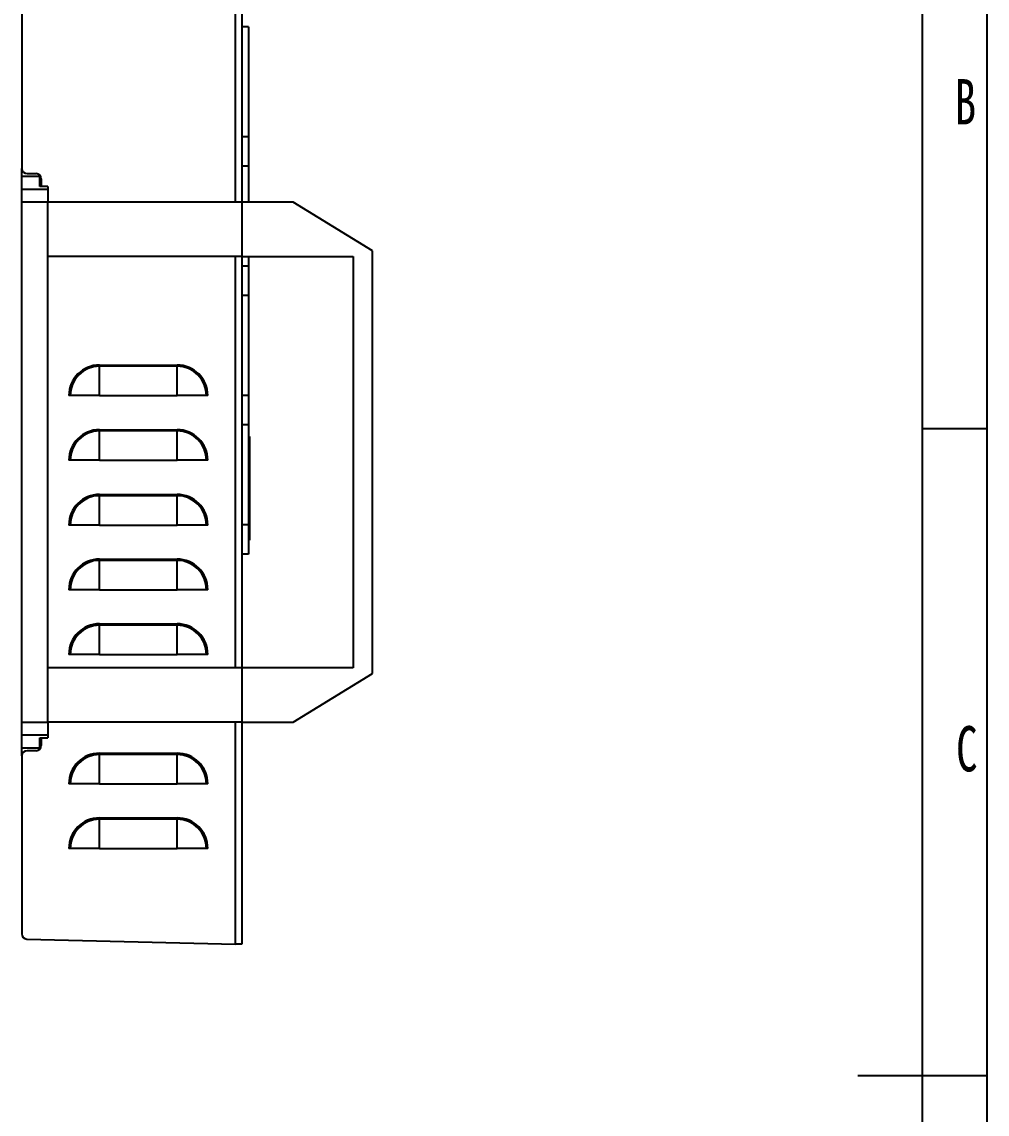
# Model space of a CAD drawing. Header units: millimetres. Extents: x 0 to 210, y 0 to 297.
# Drawn here: x 135.4 to 210, y 145.5 to 229.9 of the extents above; entities that cross this region are included whole.
import ezdxf

# ---------------------------------------------------------------- set-up
doc = ezdxf.new("R2010")
doc.units = ezdxf.units.MM
doc.layers.add('图框', color=7, linetype='Continuous')
doc.styles.add('SLDTEXTSTYLE5', font='TXT', dxfattribs={"width": 0.7})

msp = doc.modelspace()

# ---------------------------------------------------------------- linework, layer by layer
at = {"color": 8, "linetype": 'Continuous', "lineweight": 25}
for p, q in [((151.9154, 216.02), (151.9154, 233.17)), ((151.9154, 180.02), (151.9154, 211.82)), ((151.9154, 158.67), (151.9154, 175.82))]:
    msp.add_line(p, q, dxfattribs=at)
at = {"color": 7, "linetype": 'Continuous', "lineweight": 25}
for p, q in [((152.4154, 233.17), (152.4154, 216.02)), ((135.4154, 232.3796), (135.4154, 218.62)), ((152.9154, 229.5532), (152.4154, 229.5532)), ((152.9154, 229.5532), (152.9154, 221.0679)), ((152.9154, 221.0679), (152.4154, 221.0679)), ((152.9154, 221.0679), (152.9154, 218.8052)), ((152.9154, 218.8052), (152.4154, 218.8052)), ((152.9154, 218.8052), (152.9154, 216.02)), ((135.4154, 218.02), (135.4154, 218.62)), ((135.4154, 218.02), (136.8154, 218.02)), ((135.4154, 217.02), (135.4154, 218.02)), ((135.8154, 218.22), (136.5154, 218.22)), ((136.8154, 217.22), (136.8154, 218.02)), ((136.9154, 217.82), (136.9154, 217.22)), ((135.4154, 217.02), (137.4154, 217.02)), ((135.4154, 216.02), (135.4154, 217.02)), ((137.4154, 217.22), (136.8154, 217.22)), ((137.4154, 217.22), (137.4154, 217.02)), ((137.4154, 217.02), (137.4154, 216.02)), ((137.4154, 216.02), (135.4154, 216.02)), ((135.4154, 175.82), (135.4154, 216.02)), ((152.4154, 216.02), (137.4154, 216.02)), ((137.4154, 175.82), (137.4154, 216.02)), ((152.4154, 216.02), (152.4154, 211.82)), ((156.3835, 216.02), (152.4154, 216.02)), ((162.5154, 212.2465), (156.3835, 216.02)), ((162.5154, 179.5936), (162.5154, 212.2465)), ((152.4154, 211.82), (137.4154, 211.82)), ((152.4154, 211.82), (161.0154, 211.82)), ((152.4154, 211.82), (152.4154, 180.02)), ((152.9154, 211.0679), (152.4154, 211.0679)), ((152.9154, 211.82), (152.9154, 211.0679)), ((152.9154, 211.0679), (152.9154, 208.8052)), ((161.0154, 211.82), (161.0154, 180.02)), ((152.9154, 208.8052), (152.4154, 208.8052)), ((152.9154, 208.8052), (152.9154, 201.0679)), ((141.4154, 203.3281), (141.4154, 203.4267)), ((141.4154, 203.4267), (147.4154, 203.4267)), ((141.4154, 201.0603), (141.4154, 203.3281)), ((147.4154, 203.3281), (141.4154, 203.3281)), ((147.4154, 203.3281), (147.4154, 203.4267)), ((147.4154, 201.0603), (147.4154, 203.3281)), ((139.1476, 201.0603), (139.049, 201.0603)), ((141.4154, 201.0603), (139.1476, 201.0603)), ((141.4154, 201.0603), (147.4154, 201.0603)), ((149.6833, 201.0603), (147.4154, 201.0603)), ((149.7819, 201.0603), (149.6833, 201.0603)), ((152.9154, 201.0679), (152.4154, 201.0679)), ((152.9154, 201.0679), (152.9154, 198.8052)), ((141.4154, 198.3281), (141.4154, 198.4267)), ((141.4154, 198.4267), (147.4154, 198.4267)), ((147.4154, 198.3281), (147.4154, 198.4267)), ((152.9154, 198.8052), (152.4154, 198.8052)), ((152.9154, 198.8052), (152.9154, 191.0679)), ((141.4154, 196.0603), (141.4154, 198.3281)), ((147.4154, 198.3281), (141.4154, 198.3281)), ((147.4154, 196.0603), (147.4154, 198.3281)), ((153.0154, 197.8945), (152.9154, 197.8945)), ((153.0154, 197.8945), (153.0154, 195.6986)), ((139.1476, 196.0603), (139.049, 196.0603)), ((141.4154, 196.0603), (139.1476, 196.0603)), ((141.4154, 196.0603), (147.4154, 196.0603)), ((149.6833, 196.0603), (147.4154, 196.0603)), ((149.7819, 196.0603), (149.6833, 196.0603)), ((153.0154, 195.6986), (152.9154, 195.6986)), ((153.0154, 195.6986), (153.0154, 189.8794)), ((141.4154, 193.3281), (141.4154, 193.4267)), ((141.4154, 193.4267), (147.4154, 193.4267)), ((141.4154, 191.0603), (141.4154, 193.3281)), ((147.4154, 193.3281), (141.4154, 193.3281)), ((147.4154, 193.3281), (147.4154, 193.4267)), ((147.4154, 191.0603), (147.4154, 193.3281)), ((139.1476, 191.0603), (139.049, 191.0603)), ((141.4154, 191.0603), (139.1476, 191.0603)), ((141.4154, 191.0603), (147.4154, 191.0603)), ((149.6833, 191.0603), (147.4154, 191.0603)), ((149.7819, 191.0603), (149.6833, 191.0603)), ((152.9154, 191.0679), (152.4154, 191.0679)), ((152.9154, 191.0679), (152.9154, 188.8052)), ((153.0154, 189.8794), (152.9154, 189.8794)), ((141.4154, 188.3281), (141.4154, 188.4267)), ((141.4154, 188.4267), (147.4154, 188.4267)), ((141.4154, 186.0603), (141.4154, 188.3281)), ((147.4154, 188.3281), (141.4154, 188.3281)), ((147.4154, 188.3281), (147.4154, 188.4267)), ((147.4154, 186.0603), (147.4154, 188.3281)), ((152.9154, 188.8052), (152.4154, 188.8052)), ((139.1476, 186.0603), (139.049, 186.0603)), ((141.4154, 186.0603), (139.1476, 186.0603)), ((141.4154, 186.0603), (147.4154, 186.0603)), ((149.6833, 186.0603), (147.4154, 186.0603)), ((149.7819, 186.0603), (149.6833, 186.0603)), ((141.4154, 183.3281), (141.4154, 183.4267)), ((141.4154, 183.4267), (147.4154, 183.4267)), ((141.4154, 181.0603), (141.4154, 183.3281)), ((147.4154, 183.3281), (141.4154, 183.3281)), ((147.4154, 183.3281), (147.4154, 183.4267)), ((147.4154, 181.0603), (147.4154, 183.3281)), ((139.1476, 181.0603), (139.049, 181.0603)), ((141.4154, 181.0603), (139.1476, 181.0603)), ((141.4154, 181.0603), (147.4154, 181.0603)), ((149.6833, 181.0603), (147.4154, 181.0603)), ((149.7819, 181.0603), (149.6833, 181.0603)), ((152.4154, 180.02), (137.4154, 180.02)), ((152.4154, 180.02), (152.4154, 175.82)), ((161.0154, 180.02), (152.4154, 180.02)), ((156.3835, 175.82), (162.5154, 179.5936)), ((135.4154, 174.82), (135.4154, 175.82)), ((135.4154, 175.82), (137.4154, 175.82)), ((152.4154, 175.82), (137.4154, 175.82)), ((137.4154, 175.82), (137.4154, 174.82)), ((152.4154, 175.82), (156.3835, 175.82)), ((152.4154, 175.82), (152.4154, 158.67)), ((137.4154, 174.82), (135.4154, 174.82)), ((135.4154, 173.82), (135.4154, 174.82)), ((137.4154, 174.82), (137.4154, 174.62)), ((136.8154, 174.62), (137.4154, 174.62)), ((136.8154, 173.82), (136.8154, 174.62)), ((136.9154, 174.62), (136.9154, 174.02)), ((136.8154, 173.82), (135.4154, 173.82)), ((135.4154, 173.22), (135.4154, 173.82)), ((135.4154, 173.22), (135.4154, 159.4605)), ((136.5154, 173.62), (135.8154, 173.62)), ((141.4154, 173.3281), (141.4154, 173.4267)), ((141.4154, 173.4267), (147.4154, 173.4267)), ((141.4154, 171.0603), (141.4154, 173.3281)), ((147.4154, 173.3281), (141.4154, 173.3281)), ((147.4154, 173.3281), (147.4154, 173.4267)), ((147.4154, 171.0603), (147.4154, 173.3281)), ((139.1476, 171.0603), (139.049, 171.0603)), ((141.4154, 171.0603), (139.1476, 171.0603)), ((141.4154, 171.0603), (147.4154, 171.0603)), ((149.6833, 171.0603), (147.4154, 171.0603)), ((149.7819, 171.0603), (149.6833, 171.0603)), ((141.4154, 168.3281), (141.4154, 168.4267)), ((141.4154, 168.4267), (147.4154, 168.4267)), ((141.4154, 166.0603), (141.4154, 168.3281)), ((147.4154, 168.3281), (141.4154, 168.3281)), ((147.4154, 168.3281), (147.4154, 168.4267)), ((147.4154, 166.0603), (147.4154, 168.3281)), ((139.1476, 166.0603), (139.049, 166.0603)), ((141.4154, 166.0603), (139.1476, 166.0603)), ((141.4154, 166.0603), (147.4154, 166.0603)), ((149.6833, 166.0603), (147.4154, 166.0603)), ((149.7819, 166.0603), (149.6833, 166.0603)), ((135.8057, 159.0606), (151.9154, 158.67)), ((152.4154, 158.67), (151.9154, 158.67))]:
    msp.add_line(p, q, dxfattribs=at)
for centre, radius, start, end in [((135.8154, 218.62), 0.4, 180, 270), ((136.5154, 217.82), 0.4, 0, 90), ((141.4154, 201.0603), 2.3664, 90, 180), ((141.4154, 201.0603), 2.2678, 90, 180), ((147.4154, 201.0603), 2.3664, 0, 90), ((147.4154, 201.0603), 2.2678, 0, 90), ((141.4154, 196.0603), 2.3664, 90, 180), ((147.4154, 196.0603), 2.3664, 0, 90), ((141.4154, 196.0603), 2.2678, 90, 180), ((147.4154, 196.0603), 2.2678, 0, 90), ((141.4154, 191.0603), 2.3664, 90, 180), ((141.4154, 191.0603), 2.2678, 90, 180), ((147.4154, 191.0603), 2.3664, 0, 90), ((147.4154, 191.0603), 2.2678, 0, 90), ((141.4154, 186.0603), 2.3664, 90, 180), ((141.4154, 186.0603), 2.2678, 90, 180), ((147.4154, 186.0603), 2.3664, 0, 90), ((147.4154, 186.0603), 2.2678, 0, 90), ((141.4154, 181.0603), 2.3664, 90, 180), ((141.4154, 181.0603), 2.2678, 90, 180), ((147.4154, 181.0603), 2.3664, 0, 90), ((147.4154, 181.0603), 2.2678, 0, 90), ((136.5154, 174.02), 0.4, 270, 0), ((135.8154, 173.22), 0.4, 90, 180), ((141.4154, 171.0603), 2.3664, 90, 180), ((141.4154, 171.0603), 2.2678, 90, 180), ((147.4154, 171.0603), 2.3664, 0, 90), ((147.4154, 171.0603), 2.2678, 0, 90), ((141.4154, 166.0603), 2.3664, 90, 180), ((141.4154, 166.0603), 2.2678, 90, 180), ((147.4154, 166.0603), 2.3664, 0, 90), ((147.4154, 166.0603), 2.2678, 0, 90), ((135.8154, 159.4605), 0.4, 180, 268.611283)]:
    msp.add_arc(centre, radius, start, end, dxfattribs=at)
at = {"layer": '图框'}
for p, q in [((210, 0), (210, 297)), ((210, 198.5), (205, 198.5))]:
    msp.add_line(p, q, dxfattribs=at)
at = {"layer": '图框', "lineweight": 25}
for p, q in [((205, 4.9729), (205, 292)), ((210, 148.5), (200, 148.5))]:
    msp.add_line(p, q, dxfattribs=at)

# ---------------------------------------------------------------- texts
at = {"layer": '图框', "char_height": 3.5, "attachment_point": 2, "style": 'SLDTEXTSTYLE5'}
for s, insert in [('B', (208.3203, 225.5207)), ('C', (208.4273, 175.5207))]:
    msp.add_mtext(s, dxfattribs=dict(at, insert=insert))

doc.saveas('drawing.dxf')
